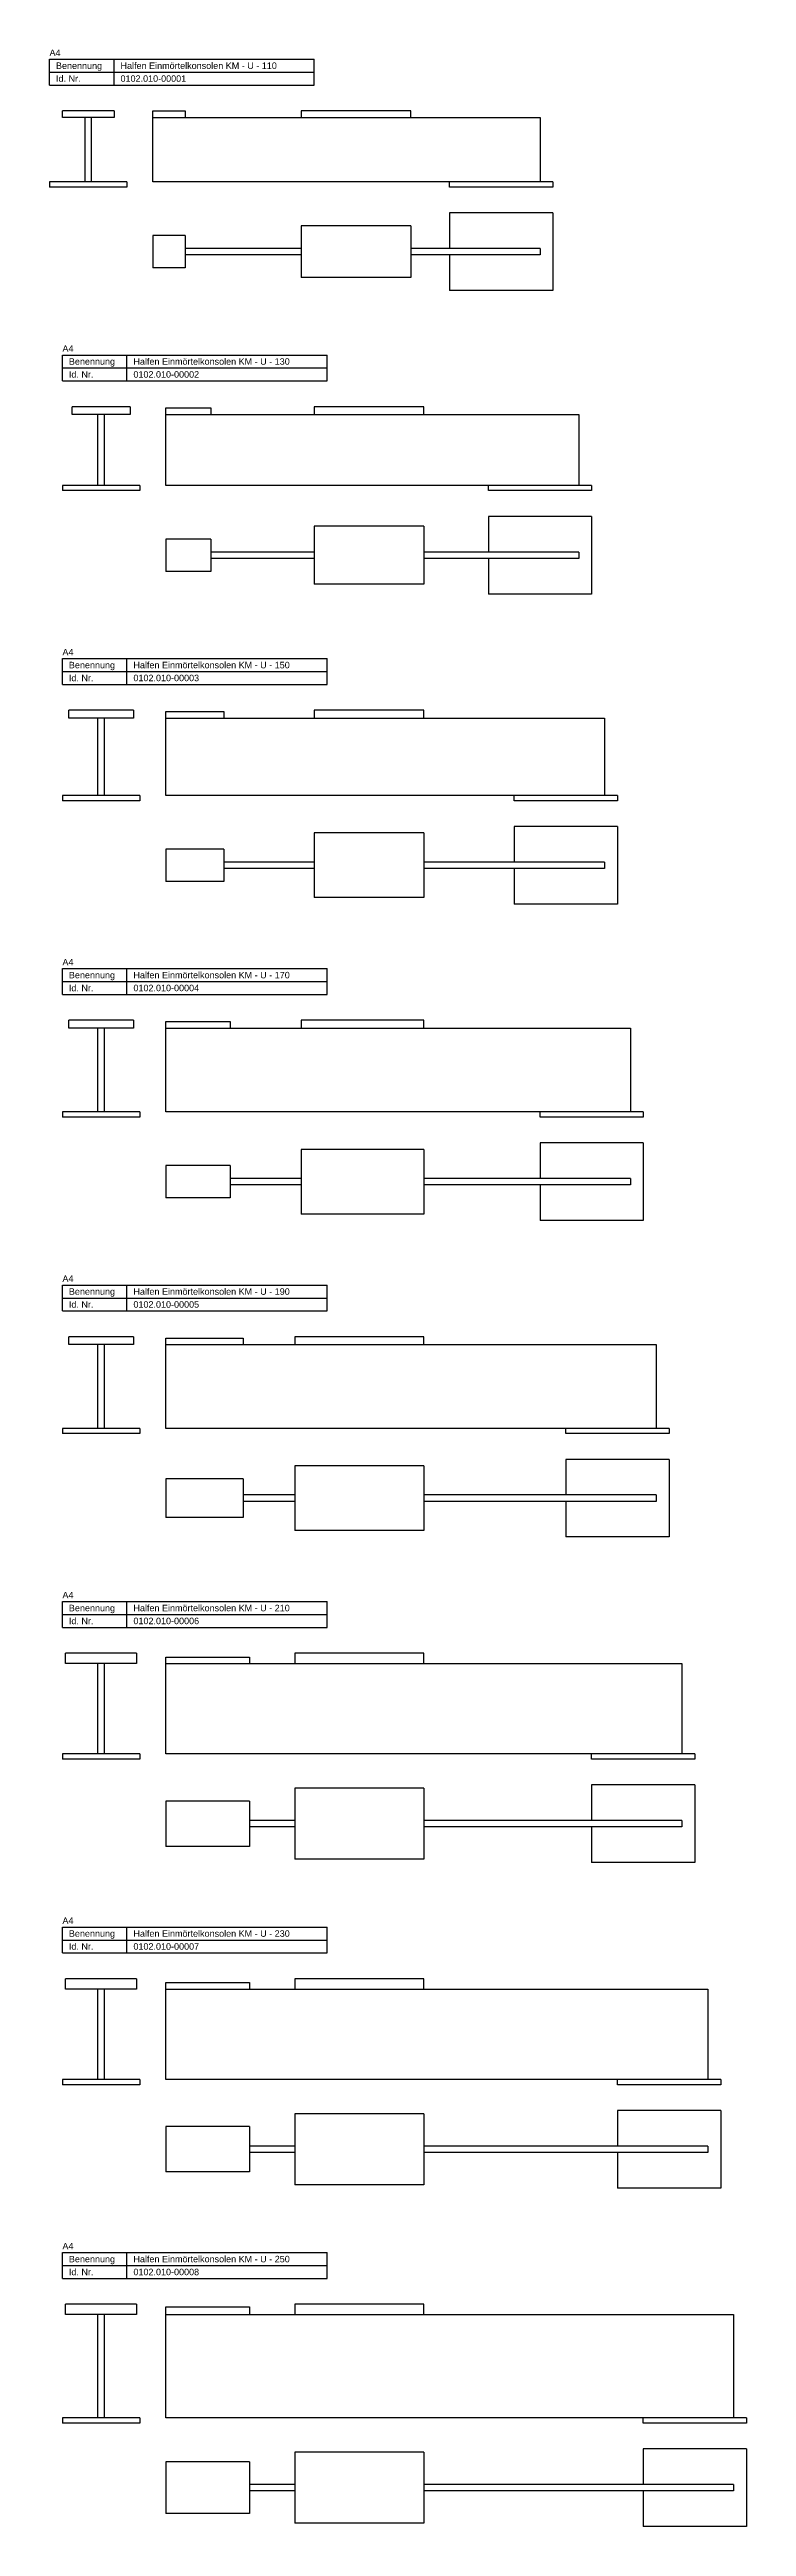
# Model space of a CAD drawing. Header units: millimetres. Extents: x 3 to 543, y -1647 to 271.
import ezdxf

# ---------------------------------------------------------------- set-up
doc = ezdxf.new("R2010")
doc.units = ezdxf.units.MM
doc.layers.add('HALFEN-KONSOLANKER', color=2, linetype='CONTINUOUS')
doc.styles.add('ARIAL50', font='ARIAL.TTF', dxfattribs={"height": 5})

msp = doc.modelspace()

# ---------------------------------------------------------------- linework, layer by layer
at = {"layer": 'HALFEN-KONSOLANKER'}
for p, q in [((3.4, 263.2), (208.4, 263.2)), ((3.4, 243.2), (3.4, 263.2)), ((3.4, 253.2), (208.4, 253.2)), ((53.4, 243.2), (53.4, 263.2)), ((208.4, 243.2), (208.4, 263.2)), ((3.4, 243.2), (208.4, 243.2)), ((53.4, 223.2), (13.4, 223.2)), ((13.4, 218.2), (13.4, 223.2)), ((53.4, 218.2), (13.4, 218.2)), ((30.9, 168.2), (30.9, 218.2)), ((35.9, 168.2), (35.9, 218.2)), ((53.4, 223.2), (53.4, 218.2)), ((83.4, 168.2), (83.4, 223.2)), ((83.4, 223.2), (108.4, 223.2)), ((83.4, 218.2), (383.4, 218.2)), ((108.4, 223.2), (108.4, 218.2)), ((283.4, 223.2), (198.4, 223.2)), ((198.4, 223.2), (198.4, 218.2)), ((283.4, 218.2), (283.4, 223.2)), ((383.4, 218.2), (383.4, 168.2)), ((3.4, 168.2), (3.4, 164.2)), ((63.4, 168.2), (3.4, 168.2)), ((63.4, 164.2), (3.4, 164.2)), ((63.4, 168.2), (63.4, 164.2)), ((393.4, 168.2), (83.4, 168.2)), ((313.4, 164.2), (313.4, 168.2)), ((393.4, 164.2), (313.4, 164.2)), ((393.4, 168.2), (393.4, 164.2)), ((393.4, 144.2), (313.4, 144.2)), ((313.4, 144.2), (313.4, 116.7)), ((393.4, 144.2), (393.4, 84.2)), ((83.4, 126.7), (83.4, 101.7)), ((108.4, 126.7), (83.4, 126.7)), ((108.4, 126.7), (108.4, 101.7)), ((198.4, 116.7), (108.4, 116.7)), ((198.4, 134.2), (198.4, 94.2)), ((283.4, 134.2), (198.4, 134.2)), ((283.4, 134.2), (283.4, 94.2)), ((383.4, 116.7), (283.4, 116.7)), ((383.4, 116.7), (383.4, 111.7)), ((108.4, 101.7), (83.4, 101.7)), ((198.4, 111.7), (108.4, 111.7)), ((383.4, 111.7), (283.4, 111.7)), ((313.4, 111.7), (313.4, 84.2)), ((283.4, 94.2), (198.4, 94.2)), ((393.4, 84.2), (313.4, 84.2)), ((13.4, 34.2), (218.4, 34.2)), ((13.4, 14.2), (13.4, 34.2)), ((13.4, 24.2), (218.4, 24.2)), ((63.4, 14.2), (63.4, 34.2)), ((218.4, 14.2), (218.4, 34.2)), ((13.4, 14.2), (218.4, 14.2)), ((65.9, -5.8), (20.9, -5.8)), ((20.9, -11.8), (20.9, -5.8)), ((65.9, -11.8), (20.9, -11.8)), ((40.9, -66.8), (40.9, -11.8)), ((45.9, -66.8), (45.9, -11.8)), ((65.9, -5.8), (65.9, -11.8)), ((93.4, -66.8), (93.4, -6.8)), ((93.4, -6.8), (128.4, -6.8)), ((93.4, -11.8), (413.4, -11.8)), ((128.4, -6.8), (128.4, -11.8)), ((293.4, -5.8), (208.4, -5.8)), ((208.4, -5.8), (208.4, -11.8)), ((293.4, -11.8), (293.4, -5.8)), ((413.4, -11.8), (413.4, -66.8)), ((73.4, -66.8), (13.4, -66.8)), ((13.4, -66.8), (13.4, -70.8)), ((73.4, -70.8), (13.4, -70.8)), ((73.4, -66.8), (73.4, -70.8)), ((423.4, -66.8), (93.4, -66.8)), ((343.4, -70.8), (343.4, -66.8)), ((423.4, -70.8), (343.4, -70.8)), ((423.4, -66.8), (423.4, -70.8)), ((423.4, -90.8), (343.4, -90.8)), ((343.4, -90.8), (343.4, -118.3)), ((423.4, -90.8), (423.4, -150.8)), ((93.4, -108.3), (93.4, -133.3)), ((128.4, -108.3), (93.4, -108.3)), ((128.4, -108.3), (128.4, -133.3)), ((208.4, -98.3), (208.4, -143.3)), ((293.4, -98.3), (208.4, -98.3)), ((293.4, -98.3), (293.4, -143.3)), ((128.4, -133.3), (93.4, -133.3)), ((208.4, -118.3), (128.4, -118.3)), ((208.4, -123.3), (128.4, -123.3)), ((413.4, -118.3), (293.4, -118.3)), ((413.4, -123.3), (293.4, -123.3)), ((343.4, -123.3), (343.4, -150.8)), ((413.4, -118.3), (413.4, -123.3)), ((293.4, -143.3), (208.4, -143.3)), ((423.4, -150.8), (343.4, -150.8)), ((13.4, -200.8), (218.4, -200.8)), ((13.4, -220.8), (13.4, -200.8)), ((13.4, -210.8), (218.4, -210.8)), ((63.4, -220.8), (63.4, -200.8)), ((218.4, -220.8), (218.4, -200.8)), ((13.4, -220.8), (218.4, -220.8)), ((68.4, -240.8), (18.4, -240.8)), ((18.4, -246.8), (18.4, -240.8)), ((68.4, -246.8), (18.4, -246.8)), ((40.9, -306.8), (40.9, -246.8)), ((45.9, -306.8), (45.9, -246.8)), ((68.4, -240.8), (68.4, -246.8)), ((93.4, -306.8), (93.4, -241.8)), ((93.4, -241.8), (138.4, -241.8)), ((93.4, -246.8), (433.4, -246.8)), ((138.4, -241.8), (138.4, -246.8)), ((293.4, -240.8), (208.4, -240.8)), ((208.4, -240.8), (208.4, -246.8)), ((293.4, -246.8), (293.4, -240.8)), ((433.4, -246.8), (433.4, -306.8)), ((73.4, -306.8), (13.4, -306.8)), ((13.4, -306.8), (13.4, -310.8)), ((73.4, -310.8), (13.4, -310.8)), ((73.4, -306.8), (73.4, -310.8)), ((443.4, -306.8), (93.4, -306.8)), ((363.4, -310.8), (363.4, -306.8)), ((443.4, -310.8), (363.4, -310.8)), ((443.4, -306.8), (443.4, -310.8)), ((293.4, -335.8), (208.4, -335.8)), ((208.4, -335.8), (208.4, -385.8)), ((293.4, -335.8), (293.4, -385.8)), ((443.4, -330.8), (363.4, -330.8)), ((363.4, -330.8), (363.4, -358.3)), ((443.4, -330.8), (443.4, -390.8)), ((93.4, -348.3), (93.4, -373.3)), ((138.4, -348.3), (93.4, -348.3)), ((138.4, -348.3), (138.4, -373.3)), ((208.4, -358.3), (138.4, -358.3)), ((208.4, -363.3), (138.4, -363.3)), ((433.4, -358.3), (293.4, -358.3)), ((433.4, -363.3), (293.4, -363.3)), ((363.4, -363.3), (363.4, -390.8)), ((433.4, -358.3), (433.4, -363.3)), ((138.4, -373.3), (93.4, -373.3)), ((293.4, -385.8), (208.4, -385.8)), ((443.4, -390.8), (363.4, -390.8)), ((13.4, -440.8), (218.4, -440.8)), ((13.4, -460.8), (13.4, -440.8)), ((63.4, -460.8), (63.4, -440.8)), ((218.4, -460.8), (218.4, -440.8)), ((13.4, -450.8), (218.4, -450.8)), ((13.4, -460.8), (218.4, -460.8)), ((18.4, -486.8), (18.4, -480.8)), ((68.4, -480.8), (18.4, -480.8)), ((68.4, -486.8), (18.4, -486.8)), ((40.9, -551.8), (40.9, -486.8)), ((45.9, -551.8), (45.9, -486.8)), ((68.4, -480.8), (68.4, -486.8)), ((93.4, -551.8), (93.4, -481.8)), ((93.4, -481.8), (143.4, -481.8)), ((93.4, -486.8), (453.4, -486.8)), ((143.4, -481.8), (143.4, -486.8)), ((198.4, -480.8), (198.4, -486.8)), ((293.4, -480.8), (198.4, -480.8)), ((293.4, -486.8), (293.4, -480.8)), ((453.4, -486.8), (453.4, -551.8)), ((73.4, -551.8), (13.4, -551.8)), ((13.4, -551.8), (13.4, -555.8)), ((73.4, -555.8), (13.4, -555.8)), ((73.4, -551.8), (73.4, -555.8)), ((463.4, -551.8), (93.4, -551.8)), ((383.4, -555.8), (383.4, -551.8)), ((463.4, -555.8), (383.4, -555.8)), ((463.4, -551.8), (463.4, -555.8)), ((143.4, -593.3), (93.4, -593.3)), ((93.4, -593.3), (93.4, -618.3)), ((143.4, -593.3), (143.4, -618.3)), ((293.4, -580.8), (198.4, -580.8)), ((198.4, -580.8), (198.4, -630.8)), ((293.4, -580.8), (293.4, -630.8)), ((383.4, -575.8), (383.4, -603.3)), ((463.4, -575.8), (383.4, -575.8)), ((463.4, -575.8), (463.4, -635.8)), ((198.4, -603.3), (143.4, -603.3)), ((198.4, -608.3), (143.4, -608.3)), ((453.4, -603.3), (293.4, -603.3)), ((453.4, -608.3), (293.4, -608.3)), ((383.4, -608.3), (383.4, -635.8)), ((453.4, -603.3), (453.4, -608.3)), ((143.4, -618.3), (93.4, -618.3)), ((293.4, -630.8), (198.4, -630.8)), ((463.4, -635.8), (383.4, -635.8)), ((13.4, -685.8), (218.4, -685.8)), ((13.4, -705.8), (13.4, -685.8)), ((63.4, -705.8), (63.4, -685.8)), ((218.4, -705.8), (218.4, -685.8)), ((13.4, -695.8), (218.4, -695.8)), ((13.4, -705.8), (218.4, -705.8)), ((68.4, -725.8), (18.4, -725.8)), ((18.4, -731.8), (18.4, -725.8)), ((68.4, -725.8), (68.4, -731.8)), ((93.4, -796.8), (93.4, -726.8)), ((93.4, -726.8), (153.4, -726.8)), ((153.4, -726.8), (153.4, -731.8)), ((293.4, -725.8), (193.4, -725.8)), ((193.4, -725.8), (193.4, -731.8)), ((293.4, -731.8), (293.4, -725.8)), ((68.4, -731.8), (18.4, -731.8)), ((40.9, -796.8), (40.9, -731.8)), ((45.9, -796.8), (45.9, -731.8)), ((93.4, -731.8), (473.4, -731.8)), ((473.4, -731.8), (473.4, -796.8)), ((73.4, -796.8), (13.4, -796.8)), ((13.4, -796.8), (13.4, -800.8)), ((73.4, -800.8), (13.4, -800.8)), ((73.4, -796.8), (73.4, -800.8)), ((483.4, -796.8), (93.4, -796.8)), ((403.4, -800.8), (403.4, -796.8)), ((483.4, -800.8), (403.4, -800.8)), ((483.4, -796.8), (483.4, -800.8)), ((483.4, -820.8), (403.4, -820.8)), ((403.4, -820.8), (403.4, -848.3)), ((483.4, -820.8), (483.4, -880.8)), ((93.4, -835.8), (93.4, -865.8)), ((153.4, -835.8), (93.4, -835.8)), ((153.4, -835.8), (153.4, -865.8)), ((193.4, -825.8), (193.4, -875.8)), ((293.4, -825.8), (193.4, -825.8)), ((293.4, -825.8), (293.4, -875.8)), ((193.4, -848.3), (153.4, -848.3)), ((193.4, -853.3), (153.4, -853.3)), ((473.4, -848.3), (293.4, -848.3)), ((473.4, -853.3), (293.4, -853.3)), ((403.4, -853.3), (403.4, -880.8)), ((473.4, -848.3), (473.4, -853.3)), ((153.4, -865.8), (93.4, -865.8)), ((293.4, -875.8), (193.4, -875.8)), ((483.4, -880.8), (403.4, -880.8)), ((13.4, -930.8), (218.4, -930.8)), ((13.4, -950.8), (13.4, -930.8)), ((63.4, -950.8), (63.4, -930.8)), ((218.4, -950.8), (218.4, -930.8)), ((13.4, -940.8), (218.4, -940.8)), ((13.4, -950.8), (218.4, -950.8)), ((70.9, -970.8), (15.9, -970.8)), ((15.9, -978.8), (15.9, -970.8)), ((70.9, -970.8), (70.9, -978.8)), ((93.4, -1048.8), (93.4, -973.8)), ((93.4, -973.8), (158.4, -973.8)), ((158.4, -973.8), (158.4, -978.8)), ((293.4, -970.8), (193.4, -970.8)), ((193.4, -970.8), (193.4, -978.8)), ((293.4, -978.8), (293.4, -970.8)), ((70.9, -978.8), (15.9, -978.8)), ((40.9, -1048.8), (40.9, -978.8)), ((45.9, -1048.8), (45.9, -978.8)), ((93.4, -978.8), (493.4, -978.8)), ((493.4, -978.8), (493.4, -1048.8)), ((73.4, -1048.8), (13.4, -1048.8)), ((13.4, -1048.8), (13.4, -1052.8)), ((73.4, -1052.8), (13.4, -1052.8)), ((73.4, -1048.8), (73.4, -1052.8)), ((503.4, -1048.8), (93.4, -1048.8)), ((423.4, -1052.8), (423.4, -1048.8)), ((503.4, -1052.8), (423.4, -1052.8)), ((503.4, -1048.8), (503.4, -1052.8)), ((503.4, -1072.8), (423.4, -1072.8)), ((423.4, -1072.8), (423.4, -1100.3)), ((503.4, -1072.8), (503.4, -1132.8)), ((158.4, -1085.3), (93.4, -1085.3)), ((93.4, -1085.3), (93.4, -1120.3)), ((158.4, -1085.3), (158.4, -1120.3)), ((193.4, -1075.3), (193.4, -1130.3)), ((293.4, -1075.3), (193.4, -1075.3)), ((293.4, -1075.3), (293.4, -1130.3)), ((193.4, -1100.3), (158.4, -1100.3)), ((193.4, -1105.3), (158.4, -1105.3)), ((493.4, -1100.3), (293.4, -1100.3)), ((493.4, -1105.3), (293.4, -1105.3)), ((423.4, -1105.3), (423.4, -1132.8)), ((493.4, -1100.3), (493.4, -1105.3)), ((158.4, -1120.3), (93.4, -1120.3)), ((293.4, -1130.3), (193.4, -1130.3)), ((503.4, -1132.8), (423.4, -1132.8)), ((13.4, -1182.8), (218.4, -1182.8)), ((13.4, -1202.8), (13.4, -1182.8)), ((63.4, -1202.8), (63.4, -1182.8)), ((218.4, -1202.8), (218.4, -1182.8)), ((13.4, -1192.8), (218.4, -1192.8)), ((13.4, -1202.8), (218.4, -1202.8)), ((70.9, -1222.8), (15.9, -1222.8)), ((15.9, -1230.8), (15.9, -1222.8)), ((70.9, -1222.8), (70.9, -1230.8)), ((93.4, -1300.8), (93.4, -1225.8)), ((93.4, -1225.8), (158.4, -1225.8)), ((158.4, -1225.8), (158.4, -1230.8)), ((293.4, -1222.8), (193.4, -1222.8)), ((193.4, -1222.8), (193.4, -1230.8)), ((293.4, -1230.8), (293.4, -1222.8)), ((70.9, -1230.8), (15.9, -1230.8)), ((40.9, -1300.8), (40.9, -1230.8)), ((45.9, -1300.8), (45.9, -1230.8)), ((93.4, -1230.8), (513.4, -1230.8)), ((513.4, -1230.8), (513.4, -1300.8)), ((73.4, -1300.8), (13.4, -1300.8)), ((13.4, -1300.8), (13.4, -1304.8)), ((73.4, -1300.8), (73.4, -1304.8)), ((523.4, -1300.8), (93.4, -1300.8)), ((443.4, -1304.8), (443.4, -1300.8)), ((523.4, -1300.8), (523.4, -1304.8)), ((73.4, -1304.8), (13.4, -1304.8)), ((523.4, -1304.8), (443.4, -1304.8)), ((158.4, -1337.3), (93.4, -1337.3)), ((93.4, -1337.3), (93.4, -1372.3)), ((158.4, -1337.3), (158.4, -1372.3)), ((293.4, -1327.3), (193.4, -1327.3)), ((193.4, -1327.3), (193.4, -1382.3)), ((293.4, -1327.3), (293.4, -1382.3)), ((523.4, -1324.8), (443.4, -1324.8)), ((443.4, -1324.8), (443.4, -1352.3)), ((523.4, -1324.8), (523.4, -1384.8)), ((193.4, -1352.3), (158.4, -1352.3)), ((193.4, -1357.3), (158.4, -1357.3)), ((513.4, -1352.3), (293.4, -1352.3)), ((513.4, -1357.3), (293.4, -1357.3)), ((443.4, -1357.3), (443.4, -1384.8)), ((513.4, -1352.3), (513.4, -1357.3)), ((158.4, -1372.3), (93.4, -1372.3)), ((293.4, -1382.3), (193.4, -1382.3)), ((523.4, -1384.8), (443.4, -1384.8)), ((13.4, -1434.8), (218.4, -1434.8)), ((13.4, -1454.8), (13.4, -1434.8)), ((63.4, -1454.8), (63.4, -1434.8)), ((218.4, -1454.8), (218.4, -1434.8)), ((13.4, -1444.8), (218.4, -1444.8)), ((13.4, -1454.8), (218.4, -1454.8)), ((15.9, -1482.8), (15.9, -1474.8)), ((70.9, -1474.8), (15.9, -1474.8)), ((70.9, -1474.8), (70.9, -1482.8)), ((193.4, -1474.8), (193.4, -1482.8)), ((293.4, -1474.8), (193.4, -1474.8)), ((293.4, -1482.8), (293.4, -1474.8)), ((70.9, -1482.8), (15.9, -1482.8)), ((40.9, -1562.8), (40.9, -1482.8)), ((45.9, -1562.8), (45.9, -1482.8)), ((93.4, -1562.8), (93.4, -1476.8)), ((93.4, -1476.8), (158.4, -1476.8)), ((93.4, -1482.8), (533.4, -1482.8)), ((158.4, -1476.8), (158.4, -1482.8)), ((533.4, -1482.8), (533.4, -1562.8)), ((73.4, -1562.8), (13.4, -1562.8)), ((13.4, -1562.8), (13.4, -1566.8)), ((73.4, -1566.8), (13.4, -1566.8)), ((73.4, -1562.8), (73.4, -1566.8)), ((543.4, -1562.8), (93.4, -1562.8)), ((463.4, -1566.8), (463.4, -1562.8)), ((543.4, -1566.8), (463.4, -1566.8)), ((543.4, -1562.8), (543.4, -1566.8)), ((293.4, -1589.3), (193.4, -1589.3)), ((193.4, -1589.3), (193.4, -1644.3)), ((293.4, -1589.3), (293.4, -1644.3)), ((543.4, -1586.8), (463.4, -1586.8)), ((463.4, -1586.8), (463.4, -1614.3)), ((543.4, -1586.8), (543.4, -1646.8)), ((158.4, -1596.8), (93.4, -1596.8)), ((93.4, -1596.8), (93.4, -1636.8)), ((158.4, -1596.8), (158.4, -1636.8)), ((193.4, -1614.3), (158.4, -1614.3)), ((193.4, -1619.3), (158.4, -1619.3)), ((533.4, -1614.3), (293.4, -1614.3)), ((533.4, -1619.3), (293.4, -1619.3)), ((463.4, -1619.3), (463.4, -1646.8)), ((533.4, -1614.3), (533.4, -1619.3)), ((158.4, -1636.8), (93.4, -1636.8)), ((293.4, -1644.3), (193.4, -1644.3)), ((543.4, -1646.8), (463.4, -1646.8))]:
    msp.add_line(p, q, dxfattribs=at)

# ---------------------------------------------------------------- texts
at = {"layer": 'HALFEN-KONSOLANKER', "style": 'ARIAL50'}
for s, p in [('A4', (3.4, 265.7)), ('Benennung', (8.4, 255.7)), ('Id. Nr.', (8.4, 245.7)), ('0102.010-00001', (58.4, 245.7)), ('Halfen Einmörtelkonsolen KM - U - 110', (58.4, 255.7)), ('A4', (13.4, 36.7)), ('Benennung', (18.4, 26.7)), ('Id. Nr.', (18.4, 16.7)), ('0102.010-00002', (68.4, 16.7)), ('Halfen Einmörtelkonsolen KM - U - 130', (68.4, 26.7)), ('A4', (13.4, -198.3)), ('Benennung', (18.4, -208.3)), ('Halfen Einmörtelkonsolen KM - U - 150', (68.4, -208.3)), ('Id. Nr.', (18.4, -218.3)), ('0102.010-00003', (68.4, -218.3)), ('A4', (13.4, -438.3)), ('Benennung', (18.4, -448.3)), ('Id. Nr.', (18.4, -458.3)), ('0102.010-00004', (68.4, -458.3)), ('Halfen Einmörtelkonsolen KM - U - 170', (68.4, -448.3)), ('A4', (13.4, -683.3)), ('Benennung', (18.4, -693.3)), ('Halfen Einmörtelkonsolen KM - U - 190', (68.4, -693.3)), ('Id. Nr.', (18.4, -703.3)), ('0102.010-00005', (68.4, -703.3)), ('A4', (13.4, -928.3)), ('Benennung', (18.4, -938.3)), ('Halfen Einmörtelkonsolen KM - U - 210', (68.4, -938.3)), ('Id. Nr.', (18.4, -948.3)), ('0102.010-00006', (68.4, -948.3)), ('A4', (13.4, -1180.3)), ('Benennung', (18.4, -1190.3)), ('Halfen Einmörtelkonsolen KM - U - 230', (68.4, -1190.3)), ('Id. Nr.', (18.4, -1200.3)), ('0102.010-00007', (68.4, -1200.3)), ('A4', (13.4, -1432.3)), ('Benennung', (18.4, -1442.3)), ('Halfen Einmörtelkonsolen KM - U - 250', (68.4, -1442.3)), ('Id. Nr.', (18.4, -1452.3)), ('0102.010-00008', (68.4, -1452.3))]:
    msp.add_text(s, height=5, dxfattribs=at).set_placement(p)

doc.saveas('drawing.dxf')
